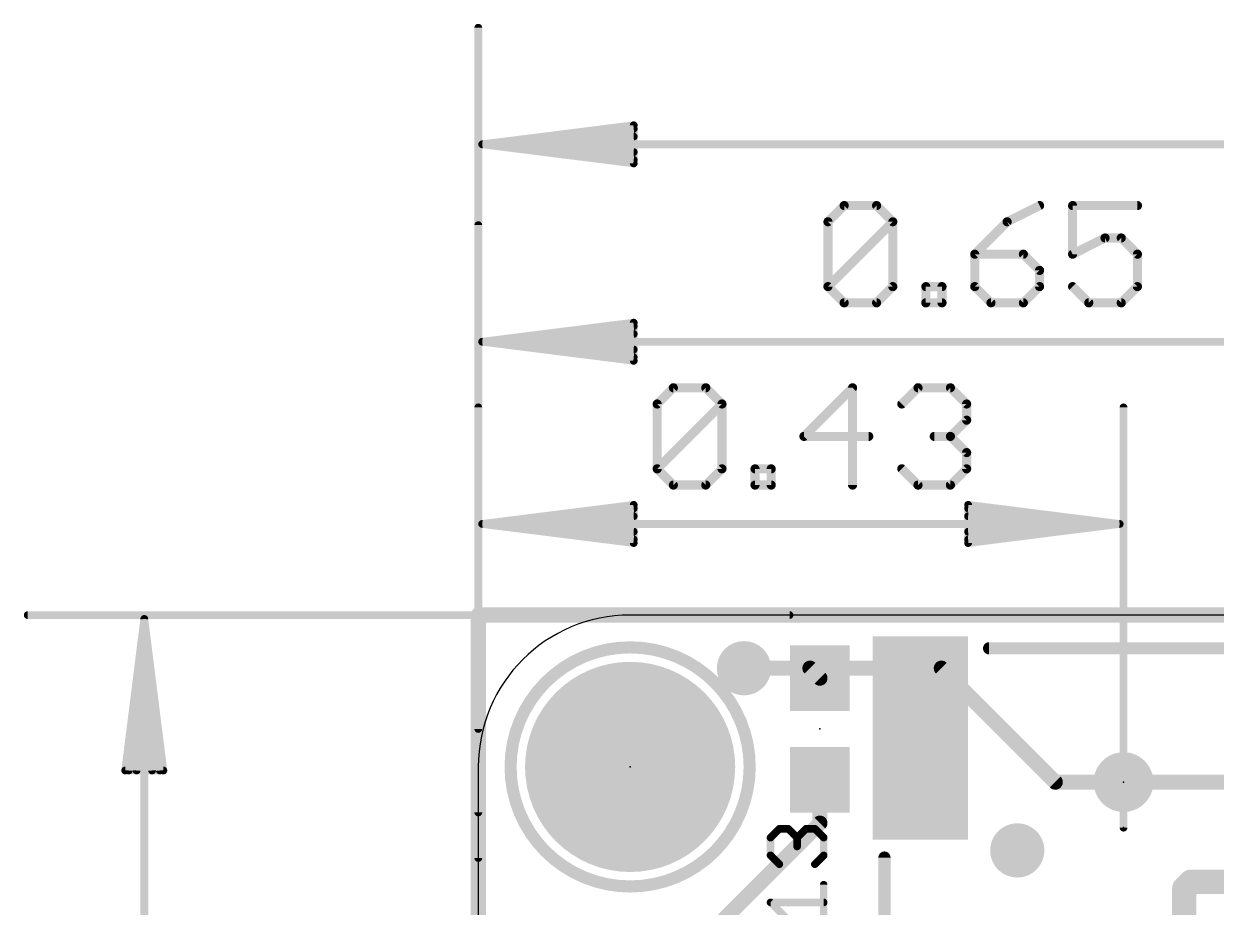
# Model space of a CAD drawing. Extents: x -7.9 to 62.3, y -7.9 to 33.1.
# Drawn here: x -7.6 to 12.34, y 17.97 to 32.75 of the extents above; entities that cross this region are included whole.
import ezdxf

# ---------------------------------------------------------------- set-up
doc = ezdxf.new("R2010")
doc.units = 0
for name, color, linetype in [('1', 12, 'CONTINUOUS'), ('16', 132, 'CONTINUOUS'), ('17', 110, 'CONTINUOUS'), ('18', 110, 'CONTINUOUS'), ('20', 53, 'CONTINUOUS'), ('21', 40, 'CONTINUOUS'), ('23', 40, 'CONTINUOUS'), ('47', 253, 'CONTINUOUS')]:
    doc.layers.add(name, color=color, linetype=linetype)

# ---------------------------------------------------------------- blocks, each defined once
blk = doc.blocks.new('RECT')
blk.add_solid([(-0.5, -0.5), (0.5, -0.5), (-0.5, 0.5), (0.5, 0.5)])
blk = doc.blocks.new('ROUNDP')
at = {"const_width": 0.5}
blk.add_lwpolyline([(0, -0.25, 1), (0, 0.25, 1), (0, -0.25)], format="xyb", dxfattribs=at)
blk = doc.blocks.new('PIE')
at = {"const_width": 0.5}
blk.add_lwpolyline([(0, -0.25, 1), (0, 0.25, 1), (0, -0.25)], format="xyb", dxfattribs=at)
blk = doc.blocks.new('ROUNDV')
at = {"const_width": 0.5}
blk.add_lwpolyline([(0, -0.25, 1), (0, 0.25, 1), (0, -0.25)], format="xyb", dxfattribs=at)

msp = doc.modelspace()

# ---------------------------------------------------------------- linework, layer by layer
at = {"layer": '1'}
for points, const_width in [([(0, 22.86), (0, 0)], 0.254), ([(30.48, 22.86), (0, 22.86)], 0.254), ([(5.549, 21.971), (4.445, 21.971)], 0.254), ([(5.715, 21.805), (5.549, 21.971)], 0.254), ([(5.715, 19.379), (5.715, 20.105)], 0.254), ([(3.695, 17.359), (5.715, 19.379)], 0.254), ([(11.811, 18.288), (11.9232, 18.4002)], 0.4064), ([(11.9232, 18.4002), (14.4642, 18.4002)], 0.4064), ([(11.811, 15.62), (11.811, 18.288)], 0.4064)]:
    msp.add_lwpolyline(points, dxfattribs=dict(at, const_width=const_width))
for points, const_width in [([(0.0635, 22.86, 1), (-0.0635, 22.86)], 0.127), ([(0, 22.9235, 1), (0, 22.7965)], 0.127), ([(4.445, 22.0345, 1), (4.445, 21.9075)], 0.127), ([(5.5939, 22.0159, 1), (5.5041, 21.9261)], 0.127), ([(5.549, 21.9075, 1), (5.549, 22.0345)], 0.127), ([(5.6701, 21.7601, 1), (5.7599, 21.8499)], 0.127), ([(5.7785, 20.105, 1), (5.6515, 20.105)], 0.127), ([(5.6515, 19.379, 1), (5.7785, 19.379)], 0.127), ([(5.7599, 19.3341, 1), (5.6701, 19.4239)], 0.127), ([(11.9232, 18.5018, 1), (11.9232, 18.2986)], 0.2032), ([(11.9951, 18.3284, 1), (11.8514, 18.4721)], 0.2032), ([(11.9126, 18.288, 1), (11.7094, 18.288)], 0.2032), ([(11.7392, 18.3598, 1), (11.8828, 18.2162)], 0.2032)]:
    msp.add_lwpolyline(points, format="xyb", dxfattribs=dict(at, const_width=const_width))
at = {"layer": '16', "const_width": 0.254}
for points in [[(0, 0), (0, 22.86)], [(0, 22.86), (30.48, 22.86)], [(7.747, 21.971), (4.445, 21.971)], [(9.652, 20.066), (7.747, 21.971)], [(9.652, 20.066), (22.098, 20.066)]]:
    msp.add_lwpolyline(points, dxfattribs=at)
at = {"layer": '16', "const_width": 0.127}
for points in [[(0.0635, 22.86, 1), (-0.0635, 22.86)], [(0, 22.9235, 1), (0, 22.7965)], [(4.445, 22.0345, 1), (4.445, 21.9075)], [(7.7919, 22.0159, 1), (7.7021, 21.9261)], [(7.747, 21.9075, 1), (7.747, 22.0345)], [(9.652, 20.1295, 1), (9.652, 20.0025)], [(9.6071, 20.0211, 1), (9.6969, 20.1109)]]:
    msp.add_lwpolyline(points, format="xyb", dxfattribs=at)
at = {"layer": '20'}
for p, q in [((48.26, 22.86), (2.54, 22.86)), ((0, 20.32), (0, 13.97))]:
    msp.add_line(p, q, dxfattribs=at)
msp.add_arc((2.54, 20.32), 2.54, 90, 180, dxfattribs=at)
at = {"layer": '21'}
for points, const_width in [([(2.54, 18.32, 1), (2.54, 22.32, 1), (2.54, 18.32)], 0.2032), ([(8.545, 22.3548, 1), (8.545, 22.2532)], 0.1016), ([(5.037, 19.3172, 1), (5.037, 19.2537)], 0.0635), ([(5.0595, 19.263, 1), (5.0146, 19.3079)], 0.0635), ([(5.2078, 19.3079, 1), (5.1629, 19.263)], 0.0635), ([(5.1853, 19.2537, 1), (5.1853, 19.3172)], 0.0635), ([(5.4819, 19.3172, 1), (5.4819, 19.2537)], 0.0635), ([(5.5044, 19.263, 1), (5.4595, 19.3079)], 0.0635), ([(5.6527, 19.3079, 1), (5.6078, 19.263)], 0.0635), ([(5.6302, 19.2537, 1), (5.6302, 19.3172)], 0.0635), ([(4.9205, 19.1371, 1), (4.857, 19.1371)], 0.0635), ([(4.8663, 19.1596, 1), (4.9112, 19.1147)], 0.0635), ([(5.3654, 19.1371, 1), (5.3019, 19.1371)], 0.0635), ([(5.3112, 19.1596, 1), (5.3561, 19.1147)], 0.0635), ([(5.3112, 19.1147, 1), (5.3561, 19.1596)], 0.0635), ([(5.8102, 19.1371, 1), (5.7468, 19.1371)], 0.0635), ([(5.756, 19.1147, 1), (5.801, 19.1596)], 0.0635), ([(5.3019, 18.9888, 1), (5.3654, 18.9888)], 0.0635), ([(4.9112, 18.863, 1), (4.8663, 18.8181)], 0.0635), ([(4.857, 18.8406, 1), (4.9205, 18.8406)], 0.0635), ([(5.7468, 18.8406, 1), (5.8102, 18.8406)], 0.0635), ([(5.801, 18.8181, 1), (5.756, 18.863)], 0.0635), ([(6.8458, 18.804, 1), (6.7442, 18.804)], 0.1016), ([(5.0146, 18.6698, 1), (5.0595, 18.7147)], 0.0635), ([(5.6078, 18.7147, 1), (5.6527, 18.6698)], 0.0635), ([(5.8102, 18.3499, 1), (5.7468, 18.3499)], 0.0635), ([(4.8887, 18.0851, 1), (4.8887, 18.0216)], 0.0635), ([(4.9112, 18.0758, 1), (4.8663, 18.0309)], 0.0635), ([(5.7785, 18.0216, 1), (5.7785, 18.0851)], 0.0635)]:
    msp.add_lwpolyline(points, format="xyb", dxfattribs=dict(at, const_width=const_width))
for points, const_width in [([(8.545, 22.304), (13.045, 22.304)], 0.2032), ([(4.8887, 19.1371), (5.037, 19.2854)], 0.127), ([(5.037, 19.2854), (5.1853, 19.2854)], 0.127), ([(5.1853, 19.2854), (5.3336, 19.1371)], 0.127), ([(5.3336, 19.1371), (5.4819, 19.2854)], 0.127), ([(5.4819, 19.2854), (5.6302, 19.2854)], 0.127), ([(5.6302, 19.2854), (5.7785, 19.1371)], 0.127), ([(4.8887, 18.8406), (4.8887, 19.1371)], 0.127), ([(5.3336, 19.1371), (5.3336, 18.9888)], 0.127), ([(5.7785, 19.1371), (5.7785, 18.8406)], 0.127), ([(5.037, 18.6923), (4.8887, 18.8406)], 0.127), ([(5.7785, 18.8406), (5.6302, 18.6923)], 0.127), ([(6.795, 14.804), (6.795, 18.804)], 0.2032), ([(5.7785, 17.7567), (5.7785, 18.3499)], 0.127), ([(5.1853, 17.7567), (4.8887, 18.0533)], 0.127), ([(4.8887, 18.0533), (5.7785, 18.0533)], 0.127)]:
    msp.add_lwpolyline(points, dxfattribs=dict(at, const_width=const_width))
at = {"layer": '23'}
for p in [(5.715, 20.955), (2.54, 20.32), (10.795, 20.066), (10.795, 19.304)]:
    msp.add_point(p, dxfattribs=at)
at = {"layer": '47'}
for points, const_width in [([(0, 18.796), (0, 32.684)], 0.13), ([(0.065, 30.734), (2.6, 31.0532)], 0.13), ([(2.6, 31.0532), (2.6, 30.4148)], 0.13), ([(0.065, 30.734), (2.6, 30.994)], 0.13), ([(0.065, 30.734), (2.6, 30.864)], 0.13), ([(0.065, 30.734), (50.735, 30.734)], 0.13), ([(2.6, 30.4148), (0.065, 30.734)], 0.13), ([(2.6, 30.604), (0.065, 30.734)], 0.13), ([(2.6, 30.474), (0.065, 30.734)], 0.13), ([(5.8498, 29.4385), (6.121, 29.7097)], 0.1524), ([(6.121, 29.7097), (6.6633, 29.7097)], 0.1524), ([(6.6633, 29.7097), (6.9345, 29.4385)], 0.1524), ([(9.3902, 29.7097), (8.8479, 29.4385)], 0.1524), ([(11.0274, 29.7097), (9.9427, 29.7097)], 0.1524), ([(9.9427, 29.7097), (9.9427, 28.8962)], 0.1524), ([(0, 19.558), (0, 29.382)], 0.13), ([(5.8498, 28.3539), (5.8498, 29.4385)], 0.1524), ([(5.8498, 28.3539), (6.9345, 29.4385)], 0.1524), ([(6.9345, 29.4385), (6.9345, 28.3539)], 0.1524), ([(8.8479, 29.4385), (8.3055, 28.8962)], 0.1524), ([(9.9427, 28.8962), (10.485, 29.1674)], 0.1524), ([(10.485, 29.1674), (10.7562, 29.1674)], 0.1524), ([(10.7562, 29.1674), (11.0274, 28.8962)], 0.1524), ([(8.3055, 28.8962), (8.3055, 28.3539)], 0.1524), ([(9.119, 28.8962), (8.3055, 28.8962)], 0.1524), ([(9.3902, 28.625), (9.119, 28.8962)], 0.1524), ([(11.0274, 28.8962), (11.0274, 28.3539)], 0.1524), ([(9.3902, 28.3539), (9.3902, 28.625)], 0.1524), ([(6.121, 28.0827), (5.8498, 28.3539)], 0.1524), ([(6.9345, 28.3539), (6.6633, 28.0827)], 0.1524), ([(7.487, 28.0827), (7.487, 28.3539)], 0.1524), ([(7.487, 28.3539), (7.7581, 28.3539)], 0.1524), ([(7.7581, 28.3539), (7.7581, 28.0827)], 0.1524), ([(8.3055, 28.3539), (8.5767, 28.0827)], 0.1524), ([(9.119, 28.0827), (9.3902, 28.3539)], 0.1524), ([(10.2139, 28.0827), (9.9427, 28.3539)], 0.1524), ([(11.0274, 28.3539), (10.7562, 28.0827)], 0.1524), ([(6.6633, 28.0827), (6.121, 28.0827)], 0.1524), ([(7.7581, 28.0827), (7.487, 28.0827)], 0.1524), ([(8.5767, 28.0827), (9.119, 28.0827)], 0.1524), ([(10.7562, 28.0827), (10.2139, 28.0827)], 0.1524), ([(0.065, 27.432), (2.6, 27.7512)], 0.13), ([(0.065, 27.432), (2.6, 27.692)], 0.13), ([(2.6, 27.7512), (2.6, 27.1128)], 0.13), ([(0.065, 27.432), (2.6, 27.562)], 0.13), ([(0.065, 27.432), (16.445, 27.432)], 0.13), ([(2.6, 27.1128), (0.065, 27.432)], 0.13), ([(2.6, 27.302), (0.065, 27.432)], 0.13), ([(2.6, 27.172), (0.065, 27.432)], 0.13), ([(2.9923, 26.3905), (3.2635, 26.6617)], 0.1524), ([(3.2635, 26.6617), (3.8058, 26.6617)], 0.1524), ([(3.8058, 26.6617), (4.077, 26.3905)], 0.1524), ([(6.2615, 26.6617), (5.448, 25.8482)], 0.1524), ([(6.2615, 25.0347), (6.2615, 26.6617)], 0.1524), ([(7.0852, 26.3905), (7.3564, 26.6617)], 0.1524), ([(7.3564, 26.6617), (7.8987, 26.6617)], 0.1524), ([(7.8987, 26.6617), (8.1699, 26.3905)], 0.1524), ([(0, 20.955), (0, 26.334)], 0.13), ([(2.9923, 25.3059), (2.9923, 26.3905)], 0.1524), ([(2.9923, 25.3059), (4.077, 26.3905)], 0.1524), ([(4.077, 26.3905), (4.077, 25.3059)], 0.1524), ([(8.1699, 26.3905), (8.1699, 26.1194)], 0.1524), ([(10.795, 19.304), (10.795, 26.334)], 0.13), ([(8.1699, 26.1194), (7.8987, 25.8482)], 0.1524), ([(5.448, 25.8482), (6.5327, 25.8482)], 0.1524), ([(7.8987, 25.8482), (7.6275, 25.8482)], 0.1524), ([(7.8987, 25.8482), (8.1699, 25.577)], 0.1524), ([(8.1699, 25.577), (8.1699, 25.3059)], 0.1524), ([(3.2635, 25.0347), (2.9923, 25.3059)], 0.1524), ([(4.077, 25.3059), (3.8058, 25.0347)], 0.1524), ([(4.6295, 25.0347), (4.6295, 25.3059)], 0.1524), ([(4.6295, 25.3059), (4.9006, 25.3059)], 0.1524), ([(4.9006, 25.3059), (4.9006, 25.0347)], 0.1524), ([(7.3564, 25.0347), (7.0852, 25.3059)], 0.1524), ([(8.1699, 25.3059), (7.8987, 25.0347)], 0.1524), ([(3.8058, 25.0347), (3.2635, 25.0347)], 0.1524), ([(4.9006, 25.0347), (4.6295, 25.0347)], 0.1524), ([(7.8987, 25.0347), (7.3564, 25.0347)], 0.1524), ([(0.065, 24.384), (2.6, 24.7032)], 0.13), ([(2.6, 24.7032), (2.6, 24.0648)], 0.13), ([(10.73, 24.384), (8.195, 24.7032)], 0.13), ([(8.195, 24.7032), (8.195, 24.0648)], 0.13), ([(0.065, 24.384), (2.6, 24.644)], 0.13), ([(0.065, 24.384), (2.6, 24.514)], 0.13), ([(10.73, 24.384), (8.195, 24.644)], 0.13), ([(10.73, 24.384), (8.195, 24.514)], 0.13), ([(0.065, 24.384), (10.73, 24.384)], 0.13), ([(2.6, 24.0648), (0.065, 24.384)], 0.13), ([(2.6, 24.254), (0.065, 24.384)], 0.13), ([(2.6, 24.124), (0.065, 24.384)], 0.13), ([(8.195, 24.0648), (10.73, 24.384)], 0.13), ([(8.195, 24.254), (10.73, 24.384)], 0.13), ([(8.195, 24.124), (10.73, 24.384)], 0.13), ([(5.207, 22.86), (-7.538, 22.86)], 0.13), ([(-5.588, 22.795), (-5.9072, 20.26)], 0.13), ([(-5.588, 22.795), (-5.848, 20.26)], 0.13), ([(-5.588, 22.795), (-5.718, 20.26)], 0.13), ([(-5.588, 0.065), (-5.588, 22.795)], 0.13), ([(-5.2688, 20.26), (-5.588, 22.795)], 0.13), ([(-5.458, 20.26), (-5.588, 22.795)], 0.13), ([(-5.328, 20.26), (-5.588, 22.795)], 0.13), ([(-5.9072, 20.26), (-5.2688, 20.26)], 0.13)]:
    msp.add_lwpolyline(points, dxfattribs=dict(at, const_width=const_width))
for points, const_width in [([(0.0325, 32.684, 1), (-0.0325, 32.684)], 0.065), ([(2.6325, 31.0532, 1), (2.5675, 31.0532)], 0.065), ([(2.6041, 31.021, 1), (2.5959, 31.0855)], 0.065), ([(2.6033, 30.9617, 1), (2.5967, 31.0263)], 0.065), ([(2.6017, 30.8315, 1), (2.5983, 30.8965)], 0.065), ([(0.065, 30.7665, 1), (0.065, 30.7015)], 0.065), ([(0.0691, 30.7662, 1), (0.0609, 30.7018)], 0.065), ([(0.0633, 30.7665, 1), (0.0667, 30.7015)], 0.065), ([(0.0667, 30.7665, 1), (0.0633, 30.7015)], 0.065), ([(0.0683, 30.7663, 1), (0.0617, 30.7017)], 0.065), ([(0.0617, 30.7663, 1), (0.0683, 30.7017)], 0.065), ([(0.0609, 30.7662, 1), (0.0691, 30.7018)], 0.065), ([(2.5967, 30.4417, 1), (2.6033, 30.5063)], 0.065), ([(2.5983, 30.5715, 1), (2.6017, 30.6365)], 0.065), ([(2.5675, 30.4148, 1), (2.6325, 30.4148)], 0.065), ([(2.5959, 30.3825, 1), (2.6041, 30.447)], 0.065), ([(6.121, 29.7478, 1), (6.121, 29.6716)], 0.0762), ([(6.1479, 29.6827, 1), (6.094, 29.7366)], 0.0762), ([(6.6902, 29.7366, 1), (6.6364, 29.6827)], 0.0762), ([(6.6633, 29.6716, 1), (6.6633, 29.7478)], 0.0762), ([(9.4072, 29.6756, 1), (9.3732, 29.7438)], 0.0762), ([(9.9427, 29.7478, 1), (9.9427, 29.6716)], 0.0762), ([(9.9808, 29.7097, 1), (9.9046, 29.7097)], 0.0762), ([(11.0274, 29.6716, 1), (11.0274, 29.7478)], 0.0762), ([(0.0325, 29.382, 1), (-0.0325, 29.382)], 0.065), ([(5.8879, 29.4385, 1), (5.8117, 29.4385)], 0.0762), ([(5.8229, 29.4655, 1), (5.8768, 29.4116)], 0.0762), ([(6.9726, 29.4385, 1), (6.8964, 29.4385)], 0.0762), ([(6.9614, 29.4116, 1), (6.9075, 29.4655)], 0.0762), ([(6.9075, 29.4116, 1), (6.9614, 29.4655)], 0.0762), ([(8.8308, 29.4726, 1), (8.8649, 29.4044)], 0.0762), ([(8.8748, 29.4116, 1), (8.8209, 29.4655)], 0.0762), ([(10.485, 29.2055, 1), (10.485, 29.1293)], 0.0762), ([(10.5021, 29.1333, 1), (10.468, 29.2014)], 0.0762), ([(10.7831, 29.1943, 1), (10.7293, 29.1404)], 0.0762), ([(10.7562, 29.1293, 1), (10.7562, 29.2055)], 0.0762), ([(8.3436, 28.8962, 1), (8.2674, 28.8962)], 0.0762), ([(8.3055, 28.9343, 1), (8.3055, 28.8581)], 0.0762), ([(8.2786, 28.9231, 1), (8.3325, 28.8693)], 0.0762), ([(9.146, 28.9231, 1), (9.0921, 28.8693)], 0.0762), ([(9.119, 28.8581, 1), (9.119, 28.9343)], 0.0762), ([(9.9257, 28.9303, 1), (9.9597, 28.8621)], 0.0762), ([(9.9046, 28.8962, 1), (9.9808, 28.8962)], 0.0762), ([(11.0655, 28.8962, 1), (10.9893, 28.8962)], 0.0762), ([(11.0004, 28.8693, 1), (11.0543, 28.9231)], 0.0762), ([(9.4283, 28.625, 1), (9.3521, 28.625)], 0.0762), ([(9.3633, 28.5981, 1), (9.4171, 28.652)], 0.0762), ([(5.8768, 28.3808, 1), (5.8229, 28.3269)], 0.0762), ([(5.8229, 28.3808, 1), (5.8768, 28.3269)], 0.0762), ([(5.8117, 28.3539, 1), (5.8879, 28.3539)], 0.0762), ([(6.8964, 28.3539, 1), (6.9726, 28.3539)], 0.0762), ([(6.9614, 28.3269, 1), (6.9075, 28.3808)], 0.0762), ([(7.5251, 28.3539, 1), (7.4489, 28.3539)], 0.0762), ([(7.487, 28.392, 1), (7.487, 28.3158)], 0.0762), ([(7.7962, 28.3539, 1), (7.72, 28.3539)], 0.0762), ([(7.7581, 28.3158, 1), (7.7581, 28.392)], 0.0762), ([(8.3325, 28.3808, 1), (8.2786, 28.3269)], 0.0762), ([(8.2674, 28.3539, 1), (8.3436, 28.3539)], 0.0762), ([(9.3521, 28.3539, 1), (9.4283, 28.3539)], 0.0762), ([(9.4171, 28.3269, 1), (9.3633, 28.3808)], 0.0762), ([(9.9696, 28.3808, 1), (9.9158, 28.3269)], 0.0762), ([(10.9893, 28.3539, 1), (11.0655, 28.3539)], 0.0762), ([(11.0543, 28.3269, 1), (11.0004, 28.3808)], 0.0762), ([(6.121, 28.1208, 1), (6.121, 28.0446)], 0.0762), ([(6.094, 28.0558, 1), (6.1479, 28.1096)], 0.0762), ([(6.6364, 28.1096, 1), (6.6902, 28.0558)], 0.0762), ([(6.6633, 28.0446, 1), (6.6633, 28.1208)], 0.0762), ([(7.487, 28.1208, 1), (7.487, 28.0446)], 0.0762), ([(7.7581, 28.0446, 1), (7.7581, 28.1208)], 0.0762), ([(8.5767, 28.1208, 1), (8.5767, 28.0446)], 0.0762), ([(8.5498, 28.0558, 1), (8.6036, 28.1096)], 0.0762), ([(9.0921, 28.1096, 1), (9.146, 28.0558)], 0.0762), ([(9.119, 28.0446, 1), (9.119, 28.1208)], 0.0762), ([(10.2139, 28.1208, 1), (10.2139, 28.0446)], 0.0762), ([(10.1869, 28.0558, 1), (10.2408, 28.1096)], 0.0762), ([(10.7293, 28.1096, 1), (10.7831, 28.0558)], 0.0762), ([(10.7562, 28.0446, 1), (10.7562, 28.1208)], 0.0762), ([(7.4489, 28.0827, 1), (7.5251, 28.0827)], 0.0762), ([(7.72, 28.0827, 1), (7.7962, 28.0827)], 0.0762), ([(2.6325, 27.7512, 1), (2.5675, 27.7512)], 0.065), ([(2.6041, 27.719, 1), (2.5959, 27.7835)], 0.065), ([(2.6033, 27.6597, 1), (2.5967, 27.7243)], 0.065), ([(2.6017, 27.5295, 1), (2.5983, 27.5945)], 0.065), ([(0.065, 27.4645, 1), (0.065, 27.3995)], 0.065), ([(0.0691, 27.4642, 1), (0.0609, 27.3998)], 0.065), ([(0.0633, 27.4645, 1), (0.0667, 27.3995)], 0.065), ([(0.0667, 27.4645, 1), (0.0633, 27.3995)], 0.065), ([(0.0683, 27.4643, 1), (0.0617, 27.3997)], 0.065), ([(0.0617, 27.4643, 1), (0.0683, 27.3997)], 0.065), ([(0.0609, 27.4642, 1), (0.0691, 27.3998)], 0.065), ([(2.5983, 27.2695, 1), (2.6017, 27.3345)], 0.065), ([(2.5675, 27.1128, 1), (2.6325, 27.1128)], 0.065), ([(2.5959, 27.0805, 1), (2.6041, 27.145)], 0.065), ([(2.5967, 27.1397, 1), (2.6033, 27.2043)], 0.065), ([(3.2635, 26.6998, 1), (3.2635, 26.6236)], 0.0762), ([(3.2904, 26.6347, 1), (3.2365, 26.6886)], 0.0762), ([(3.8327, 26.6886, 1), (3.7789, 26.6347)], 0.0762), ([(3.8058, 26.6236, 1), (3.8058, 26.6998)], 0.0762), ([(6.2996, 26.6617, 1), (6.2234, 26.6617)], 0.0762), ([(6.2885, 26.6347, 1), (6.2346, 26.6886)], 0.0762), ([(7.3564, 26.6998, 1), (7.3564, 26.6236)], 0.0762), ([(7.3833, 26.6347, 1), (7.3294, 26.6886)], 0.0762), ([(7.9256, 26.6886, 1), (7.8718, 26.6347)], 0.0762), ([(7.8987, 26.6236, 1), (7.8987, 26.6998)], 0.0762), ([(0.0325, 26.334, 1), (-0.0325, 26.334)], 0.065), ([(3.0304, 26.3905, 1), (2.9542, 26.3905)], 0.0762), ([(2.9654, 26.4175, 1), (3.0193, 26.3636)], 0.0762), ([(4.1151, 26.3905, 1), (4.0389, 26.3905)], 0.0762), ([(4.1039, 26.3636, 1), (4.05, 26.4175)], 0.0762), ([(4.05, 26.3636, 1), (4.1039, 26.4175)], 0.0762), ([(7.0583, 26.4175, 1), (7.1121, 26.3636)], 0.0762), ([(8.208, 26.3905, 1), (8.1318, 26.3905)], 0.0762), ([(8.1429, 26.3636, 1), (8.1968, 26.4175)], 0.0762), ([(10.8275, 26.334, 1), (10.7625, 26.334)], 0.065), ([(8.1318, 26.1194, 1), (8.208, 26.1194)], 0.0762), ([(8.1968, 26.0924, 1), (8.1429, 26.1463)], 0.0762), ([(5.448, 25.8863, 1), (5.448, 25.8101)], 0.0762), ([(5.4211, 25.8751, 1), (5.475, 25.8213)], 0.0762), ([(6.5327, 25.8101, 1), (6.5327, 25.8863)], 0.0762), ([(7.6275, 25.8863, 1), (7.6275, 25.8101)], 0.0762), ([(7.9256, 25.8751, 1), (7.8718, 25.8213)], 0.0762), ([(7.8718, 25.8751, 1), (7.9256, 25.8213)], 0.0762), ([(7.8987, 25.8101, 1), (7.8987, 25.8863)], 0.0762), ([(8.208, 25.577, 1), (8.1318, 25.577)], 0.0762), ([(8.1429, 25.5501, 1), (8.1968, 25.604)], 0.0762), ([(3.0193, 25.3328, 1), (2.9654, 25.2789)], 0.0762), ([(2.9654, 25.3328, 1), (3.0193, 25.2789)], 0.0762), ([(2.9542, 25.3059, 1), (3.0304, 25.3059)], 0.0762), ([(4.0389, 25.3059, 1), (4.1151, 25.3059)], 0.0762), ([(4.1039, 25.2789, 1), (4.05, 25.3328)], 0.0762), ([(4.6676, 25.3059, 1), (4.5914, 25.3059)], 0.0762), ([(4.6295, 25.344, 1), (4.6295, 25.2678)], 0.0762), ([(4.9387, 25.3059, 1), (4.8625, 25.3059)], 0.0762), ([(4.9006, 25.2678, 1), (4.9006, 25.344)], 0.0762), ([(7.1121, 25.3328, 1), (7.0583, 25.2789)], 0.0762), ([(8.1318, 25.3059, 1), (8.208, 25.3059)], 0.0762), ([(8.1968, 25.2789, 1), (8.1429, 25.3328)], 0.0762), ([(3.2635, 25.0728, 1), (3.2635, 24.9966)], 0.0762), ([(3.2365, 25.0078, 1), (3.2904, 25.0616)], 0.0762), ([(3.7789, 25.0616, 1), (3.8327, 25.0078)], 0.0762), ([(3.8058, 24.9966, 1), (3.8058, 25.0728)], 0.0762), ([(4.6295, 25.0728, 1), (4.6295, 24.9966)], 0.0762), ([(4.5914, 25.0347, 1), (4.6676, 25.0347)], 0.0762), ([(4.8625, 25.0347, 1), (4.9387, 25.0347)], 0.0762), ([(4.9006, 24.9966, 1), (4.9006, 25.0728)], 0.0762), ([(6.2234, 25.0347, 1), (6.2996, 25.0347)], 0.0762), ([(7.3564, 25.0728, 1), (7.3564, 24.9966)], 0.0762), ([(7.3294, 25.0078, 1), (7.3833, 25.0616)], 0.0762), ([(7.8718, 25.0616, 1), (7.9256, 25.0078)], 0.0762), ([(7.8987, 24.9966, 1), (7.8987, 25.0728)], 0.0762), ([(2.6325, 24.7032, 1), (2.5675, 24.7032)], 0.065), ([(2.6041, 24.671, 1), (2.5959, 24.7355)], 0.065), ([(8.1991, 24.7355, 1), (8.1909, 24.671)], 0.065), ([(8.2275, 24.7032, 1), (8.1625, 24.7032)], 0.065), ([(2.6033, 24.6117, 1), (2.5967, 24.6763)], 0.065), ([(2.6017, 24.4815, 1), (2.5983, 24.5465)], 0.065), ([(8.1983, 24.6763, 1), (8.1917, 24.6117)], 0.065), ([(8.1967, 24.5465, 1), (8.1933, 24.4815)], 0.065), ([(0.065, 24.4165, 1), (0.065, 24.3515)], 0.065), ([(0.0691, 24.4162, 1), (0.0609, 24.3518)], 0.065), ([(0.0633, 24.4165, 1), (0.0667, 24.3515)], 0.065), ([(0.0667, 24.4165, 1), (0.0633, 24.3515)], 0.065), ([(0.0683, 24.4163, 1), (0.0617, 24.3517)], 0.065), ([(0.0617, 24.4163, 1), (0.0683, 24.3517)], 0.065), ([(0.0609, 24.4162, 1), (0.0691, 24.3518)], 0.065), ([(10.7341, 24.3518, 1), (10.7259, 24.4162)], 0.065), ([(10.7259, 24.3518, 1), (10.7341, 24.4162)], 0.065), ([(10.7333, 24.3517, 1), (10.7267, 24.4163)], 0.065), ([(10.7267, 24.3517, 1), (10.7333, 24.4163)], 0.065), ([(10.7283, 24.3515, 1), (10.7317, 24.4165)], 0.065), ([(10.7317, 24.3515, 1), (10.7283, 24.4165)], 0.065), ([(10.73, 24.3515, 1), (10.73, 24.4165)], 0.065), ([(2.5967, 24.0917, 1), (2.6033, 24.1563)], 0.065), ([(2.5983, 24.2215, 1), (2.6017, 24.2865)], 0.065), ([(8.1933, 24.2865, 1), (8.1967, 24.2215)], 0.065), ([(8.1917, 24.1563, 1), (8.1983, 24.0917)], 0.065), ([(2.5675, 24.0648, 1), (2.6325, 24.0648)], 0.065), ([(2.5959, 24.0325, 1), (2.6041, 24.097)], 0.065), ([(8.1909, 24.097, 1), (8.1991, 24.0325)], 0.065), ([(8.1625, 24.0648, 1), (8.2275, 24.0648)], 0.065), ([(-7.538, 22.8925, 1), (-7.538, 22.8275)], 0.065), ([(-5.5555, 22.795, 1), (-5.6205, 22.795)], 0.065), ([(-5.5558, 22.7991, 1), (-5.6202, 22.7909)], 0.065), ([(-5.5555, 22.7933, 1), (-5.6205, 22.7967)], 0.065), ([(-5.5555, 22.7967, 1), (-5.6205, 22.7933)], 0.065), ([(-5.5557, 22.7983, 1), (-5.6203, 22.7917)], 0.065), ([(-5.5557, 22.7917, 1), (-5.6203, 22.7983)], 0.065), ([(-5.5558, 22.7909, 1), (-5.6202, 22.7991)], 0.065), ([(5.207, 22.8275, 1), (5.207, 22.8925)], 0.065), ([(-0.0325, 20.955, 1), (0.0325, 20.955)], 0.065), ([(-5.9395, 20.2641, 1), (-5.875, 20.2559)], 0.065), ([(-5.9072, 20.2925, 1), (-5.9072, 20.2275)], 0.065), ([(-5.8803, 20.2633, 1), (-5.8157, 20.2567)], 0.065), ([(-5.7505, 20.2617, 1), (-5.6855, 20.2583)], 0.065), ([(-5.4905, 20.2583, 1), (-5.4255, 20.2617)], 0.065), ([(-5.3603, 20.2567, 1), (-5.2957, 20.2633)], 0.065), ([(-5.301, 20.2559, 1), (-5.2365, 20.2641)], 0.065), ([(-5.2688, 20.2275, 1), (-5.2688, 20.2925)], 0.065), ([(-0.0325, 19.558, 1), (0.0325, 19.558)], 0.065), ([(10.7625, 19.304, 1), (10.8275, 19.304)], 0.065), ([(-0.0325, 18.796, 1), (0.0325, 18.796)], 0.065)]:
    msp.add_lwpolyline(points, format="xyb", dxfattribs=dict(at, const_width=const_width))

# ---------------------------------------------------------------- block references
at = {"layer": '1', "xscale": 1.1, "rotation": 270}
for p in [(5.715, 21.805), (5.715, 20.105)]:
    msp.add_blockref('RECT', p, dxfattribs=at)
at = {"layer": '1', "xscale": 3.4, "yscale": 1.6, "rotation": 90}
msp.add_blockref('RECT', (7.395, 20.804), dxfattribs=at)
at = {"layer": '1'}
msp.add_blockref('PIE', (10.795, 20.066), dxfattribs=at)
at = {"layer": '17', "xscale": 3.516, "yscale": 3.516, "rotation": 270}
msp.add_blockref('ROUNDP', (2.54, 20.32), dxfattribs=at)
msp.add_blockref('ROUNDP', (2.54, 20.32), dxfattribs=at)
at = {"layer": '18', "xscale": 0.9064, "yscale": 0.9064}
for p in [(4.445, 21.971), (4.445, 21.971), (9.017, 18.923), (9.017, 18.923)]:
    msp.add_blockref('ROUNDV', p, dxfattribs=at)

doc.saveas('drawing.dxf')
